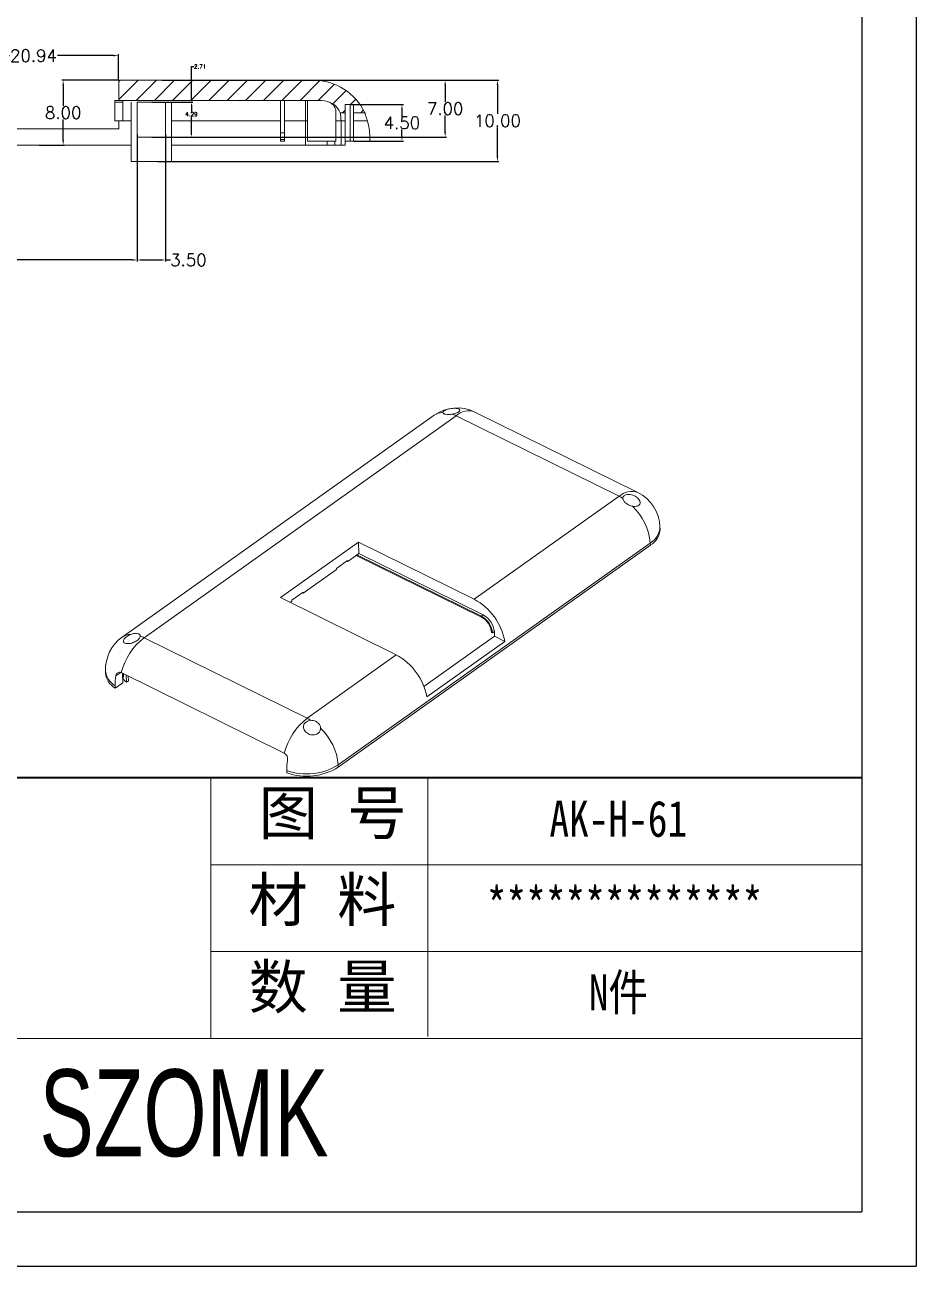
# Model space of a CAD drawing. Header units: inches. Extents: x 1846 to 3307, y 1126 to 1431.
# Drawn here: x 2620.8 to 2730.7, y 1125.7 to 1278.7 of the extents above; entities that cross this region are included whole.
import ezdxf

# ---------------------------------------------------------------- set-up
doc = ezdxf.new("R2010")
doc.units = ezdxf.units.IN
doc.header["$LTSCALE"] = 15
doc.layers.add('文字', color=81, linetype='Continuous')
doc.layers.add('粗实线', color=7, linetype='Continuous', lineweight=30)
doc.layers.add('细实线', color=3, linetype='Continuous', lineweight=9)
doc.styles.get("Standard").update_dxf_attribs({"font": 'txt', "bigfont": 'gbcbig.shx'})
doc.styles.add('宋体', font='', dxfattribs={"width": 0.8, "height": 3.5})
doc.styles.add('长仿宋', font='', dxfattribs={"width": 0.7, "height": 4})
doc.styles.get('宋体').set_extended_font_data('SimSun')
doc.styles.get('长仿宋').set_extended_font_data('SimSun')
doc.dimstyles.new('1', dxfattribs={"dimtxt": 0.5, "dimasz": 0.3, "dimexe": 0.18, "dimexo": 0.0625, "dimgap": 0.09, "dimtad": 0, "dimtih": 1, "dimtoh": 1, "dimzin": 0, "dimdsep": 46, "dimtxsty": 'Standard', "dimcen": 0, "dimadec": 0, "dimazin": 2, "dimtfac": 1, "dimtofl": 0, "dimtmove": 0, "dimatfit": 3, "dimfxl": 1, "dimtolj": 1, "dimtzin": 0, "dimarcsym": 0})
doc.dimstyles.new('2', dxfattribs={"dimtxt": 1.5, "dimasz": 0.6, "dimexe": 0.18, "dimexo": 0.0625, "dimgap": 0.09, "dimtad": 0, "dimtih": 1, "dimtoh": 1, "dimzin": 0, "dimdsep": 46, "dimtxsty": 'Standard', "dimcen": 0, "dimadec": 0, "dimazin": 2, "dimtfac": 1, "dimtofl": 0, "dimtmove": 0, "dimatfit": 3, "dimfxl": 1, "dimtolj": 1, "dimtzin": 0, "dimarcsym": 0})

# ---------------------------------------------------------------- blocks, each defined once
blk = doc.blocks.new('*D407')
at = {"color": 0, "lineweight": -2}
for p, q in [((2632.38, 1271.88), (2625.39, 1271.88)), ((2625.57, 1271.28), (2625.57, 1268.72)), ((2625.57, 1264.48), (2625.57, 1267.04)), ((2622.63, 1263.88), (2625.75, 1263.88))]:
    blk.add_line(p, q, dxfattribs=at)
at = {"color": 0}
for points in [[(2625.47, 1271.28), (2625.67, 1271.28), (2625.57, 1271.88)], [(2625.47, 1264.48), (2625.67, 1264.48), (2625.57, 1263.88)]]:
    blk.add_solid(points, dxfattribs=at)
at = {"layer": 'Defpoints', "color": 0}
for p in [(2625.57, 1271.88), (2632.44, 1271.88), (2622.57, 1263.88)]:
    blk.add_point(p, dxfattribs=at)
at = {"color": 0, "insert": (2625.57, 1267.88), "char_height": 1.5, "attachment_point": 5}
blk.add_mtext('\\A1;8.00', dxfattribs=at)
blk = doc.blocks.new('*D408')
at = {"color": 0, "lineweight": -2}
for p, q in [((2611.44, 1271.94), (2611.44, 1275.1)), ((2632.38, 1271.94), (2632.38, 1275.1)), ((2612.04, 1274.92), (2618.94, 1274.92)), ((2631.78, 1274.92), (2624.87, 1274.92))]:
    blk.add_line(p, q, dxfattribs=at)
at = {"color": 0}
for points in [[(2612.04, 1275.02), (2612.04, 1274.82), (2611.44, 1274.92)], [(2631.78, 1275.02), (2631.78, 1274.82), (2632.38, 1274.92)]]:
    blk.add_solid(points, dxfattribs=at)
at = {"layer": 'Defpoints', "color": 0}
for p in [(2632.38, 1274.92), (2611.44, 1271.88), (2632.38, 1271.88)]:
    blk.add_point(p, dxfattribs=at)
at = {"color": 0, "insert": (2621.91, 1274.92), "char_height": 1.5, "attachment_point": 5}
blk.add_mtext('\\A1;20.94', dxfattribs=at)
blk = doc.blocks.new('*D411')
at = {"color": 0, "lineweight": -2}
for p, q in [((2660.91, 1268.88), (2667.52, 1268.88)), ((2667.34, 1268.28), (2667.34, 1267.47)), ((2667.34, 1264.98), (2667.34, 1265.79)), ((2661.42, 1264.38), (2667.52, 1264.38))]:
    blk.add_line(p, q, dxfattribs=at)
at = {"color": 0}
for points in [[(2667.24, 1268.28), (2667.44, 1268.28), (2667.34, 1268.88)], [(2667.24, 1264.98), (2667.44, 1264.98), (2667.34, 1264.38)]]:
    blk.add_solid(points, dxfattribs=at)
at = {"layer": 'Defpoints', "color": 0}
for p in [(2660.85, 1268.88), (2667.34, 1268.88), (2661.36, 1264.38)]:
    blk.add_point(p, dxfattribs=at)
at = {"color": 0, "insert": (2667.34, 1266.63), "char_height": 1.5, "attachment_point": 5}
blk.add_mtext('\\A1;4.50', dxfattribs=at)
blk = doc.blocks.new('*D412')
at = {"color": 0, "lineweight": -2}
for p, q in [((2640.5, 1271.88), (2679.3, 1271.88)), ((2679.12, 1271.28), (2679.12, 1267.72)), ((2679.12, 1262.48), (2679.12, 1266.04)), ((2637.22, 1261.88), (2679.3, 1261.88))]:
    blk.add_line(p, q, dxfattribs=at)
at = {"color": 0}
for points in [[(2679.02, 1271.28), (2679.22, 1271.28), (2679.12, 1271.88)], [(2679.02, 1262.48), (2679.22, 1262.48), (2679.12, 1261.88)]]:
    blk.add_solid(points, dxfattribs=at)
at = {"layer": 'Defpoints', "color": 0}
for p in [(2640.44, 1271.88), (2679.12, 1271.88), (2637.16, 1261.88)]:
    blk.add_point(p, dxfattribs=at)
at = {"color": 0, "insert": (2679.12, 1266.88), "char_height": 1.5, "attachment_point": 5}
blk.add_mtext('\\A1;10.00', dxfattribs=at)
blk = doc.blocks.new('*D413')
at = {"color": 0, "lineweight": -2}
for p, q in [((2638.34, 1271.88), (2672.85, 1271.88)), ((2672.67, 1271.28), (2672.67, 1269.22)), ((2672.67, 1265.48), (2672.67, 1267.54)), ((2636.5, 1264.88), (2672.85, 1264.88))]:
    blk.add_line(p, q, dxfattribs=at)
at = {"color": 0}
for points in [[(2672.57, 1271.28), (2672.77, 1271.28), (2672.67, 1271.88)], [(2672.57, 1265.48), (2672.77, 1265.48), (2672.67, 1264.88)]]:
    blk.add_solid(points, dxfattribs=at)
at = {"layer": 'Defpoints', "color": 0}
for p in [(2638.28, 1271.88), (2672.67, 1271.88), (2636.44, 1264.88)]:
    blk.add_point(p, dxfattribs=at)
at = {"color": 0, "insert": (2672.67, 1268.38), "char_height": 1.5, "attachment_point": 5}
blk.add_mtext('\\A1;7.00', dxfattribs=at)
blk = doc.blocks.new('*D415')
at = {"color": 0, "lineweight": -2}
for p, q in [((2596.19, 1265.6), (2596.19, 1249.54)), ((2634.69, 1264.82), (2634.69, 1249.54)), ((2596.79, 1249.72), (2612.48, 1249.72)), ((2634.09, 1249.72), (2618.41, 1249.72))]:
    blk.add_line(p, q, dxfattribs=at)
at = {"color": 0}
for points in [[(2596.79, 1249.82), (2596.79, 1249.62), (2596.19, 1249.72)], [(2634.09, 1249.82), (2634.09, 1249.62), (2634.69, 1249.72)]]:
    blk.add_solid(points, dxfattribs=at)
at = {"layer": 'Defpoints', "color": 0}
for p in [(2596.19, 1265.66), (2634.69, 1264.88), (2634.69, 1249.72)]:
    blk.add_point(p, dxfattribs=at)
at = {"color": 0, "insert": (2615.44, 1249.72), "char_height": 1.5, "attachment_point": 5}
blk.add_mtext('\\A1;38.50', dxfattribs=at)
blk = doc.blocks.new('*D416')
at = {"color": 0, "lineweight": -2}
for p, q in [((2634.69, 1265.24), (2634.69, 1249.54)), ((2638.19, 1265.24), (2638.19, 1249.54)), ((2635.29, 1249.72), (2637.59, 1249.72)), ((2638.19, 1249.72), (2638.79, 1249.72))]:
    blk.add_line(p, q, dxfattribs=at)
at = {"color": 0}
for points in [[(2635.29, 1249.82), (2635.29, 1249.62), (2634.69, 1249.72)], [(2637.59, 1249.82), (2637.59, 1249.62), (2638.19, 1249.72)]]:
    blk.add_solid(points, dxfattribs=at)
at = {"layer": 'Defpoints', "color": 0}
for p in [(2634.69, 1265.31), (2638.19, 1265.31), (2638.19, 1249.72)]:
    blk.add_point(p, dxfattribs=at)
at = {"color": 0, "insert": (2641.01, 1249.72), "char_height": 1.5, "attachment_point": 5}
blk.add_mtext('\\A1;3.50', dxfattribs=at)
blk = doc.blocks.new('*D417')
at = {"color": 0, "lineweight": -2}
for p, q in [((2641.39, 1271.88), (2641.39, 1273.57)), ((2641.39, 1273.57), (2641.69, 1273.57)), ((2637.79, 1271.88), (2641.57, 1271.88)), ((2641.39, 1269.47), (2641.39, 1271.58)), ((2636.93, 1269.17), (2641.57, 1269.17))]:
    blk.add_line(p, q, dxfattribs=at)
at = {"color": 0}
for points in [[(2641.34, 1271.58), (2641.44, 1271.58), (2641.39, 1271.88)], [(2641.34, 1269.47), (2641.44, 1269.47), (2641.39, 1269.17)]]:
    blk.add_solid(points, dxfattribs=at)
at = {"layer": 'Defpoints', "color": 0}
for p in [(2637.73, 1271.88), (2641.39, 1271.88), (2636.87, 1269.17)]:
    blk.add_point(p, dxfattribs=at)
at = {"color": 0, "insert": (2642.45, 1273.57), "char_height": 0.5, "attachment_point": 5}
blk.add_mtext('\\A1;2.71', dxfattribs=at)
blk = doc.blocks.new('*D418')
at = {"color": 0, "lineweight": -2}
for p, q in [((2636.5, 1269.17), (2641.57, 1269.17)), ((2641.39, 1268.87), (2641.39, 1268.03)), ((2641.39, 1265.18), (2641.39, 1267.35)), ((2636.5, 1264.88), (2641.57, 1264.88))]:
    blk.add_line(p, q, dxfattribs=at)
at = {"color": 0}
for points in [[(2641.34, 1268.87), (2641.44, 1268.87), (2641.39, 1269.17)], [(2641.34, 1265.18), (2641.44, 1265.18), (2641.39, 1264.88)]]:
    blk.add_solid(points, dxfattribs=at)
at = {"layer": 'Defpoints', "color": 0}
for p in [(2636.44, 1269.17), (2641.39, 1269.17), (2636.44, 1264.88)]:
    blk.add_point(p, dxfattribs=at)
at = {"color": 0, "insert": (2641.39, 1267.69), "char_height": 0.5, "attachment_point": 5}
blk.add_mtext('\\A1;4.29', dxfattribs=at)

msp = doc.modelspace()

# ---------------------------------------------------------------- hatches: boundary and pattern name
at = {"linetype": 'Continuous', "lineweight": 0}
h = msp.add_hatch(dxfattribs=at)
h.set_pattern_fill('ANSI31', color=4, scale=0.5, style=0)
h.set_pattern_definition([(45, (0, -4.68), (-1.122532, 1.122532), [])])
edge = h.paths.add_edge_path(flags=0)
edge.add_line((2661.357, 1268.881), (2661.357, 1267.881))
edge.add_line((2661.357, 1267.881), (2662.766, 1267.881))
edge.add_arc((2656.441, 1264.881), 7, 25.37693, 90)
edge.add_line((2656.441, 1271.881), (2632.441, 1271.881))
edge.add_line((2632.441, 1271.881), (2632.441, 1269.381))
edge.add_line((2632.441, 1269.381), (2657.441, 1269.381))
edge.add_arc((2657.441, 1266.881), 2.5, 23.57818, 90, ccw=False)
edge.add_line((2659.732, 1267.881), (2660.34, 1267.881))
edge.add_line((2660.34, 1267.881), (2660.34, 1268.881))
edge.add_line((2660.34, 1268.881), (2661.357, 1268.881))

# ---------------------------------------------------------------- linework, layer by layer
for p, q in [((2730.748, 1406.578), (2730.748, 1125.657)), ((2724.059, 1399.889), (2724.059, 1132.345)), ((2343.726, 1132.345), (2724.059, 1132.345)), ((2333.445, 1125.657), (2730.748, 1125.657))]:
    msp.add_line(p, q)
at = {"color": 7, "linetype": 'Continuous', "lineweight": 15}
for p, q in [((2632.441, 1271.881), (2656.441, 1271.881)), ((2632.441, 1269.381), (2632.441, 1271.881)), ((2631.941, 1269.381), (2631.941, 1269.181)), ((2631.941, 1269.381), (2632.941, 1269.381)), ((2632.941, 1269.181), (2631.941, 1269.181)), ((2631.941, 1266.881), (2631.941, 1269.181)), ((2657.441, 1269.381), (2632.441, 1269.381)), ((2632.941, 1269.381), (2632.941, 1269.181)), ((2632.941, 1266.881), (2632.941, 1269.181)), ((2633.941, 1269.172), (2633.941, 1261.881)), ((2638.191, 1269.172), (2634.691, 1269.172)), ((2634.691, 1269.172), (2634.691, 1264.881)), ((2638.191, 1264.881), (2638.191, 1269.172)), ((2638.941, 1269.172), (2638.941, 1261.881)), ((2652.369, 1269.381), (2652.369, 1265.381)), ((2652.869, 1269.381), (2652.869, 1265.381)), ((2655.441, 1269.381), (2655.441, 1266.881)), ((2655.691, 1269.381), (2655.691, 1264.381)), ((2660.34, 1268.881), (2661.357, 1268.881)), ((2660.34, 1268.881), (2660.34, 1267.881)), ((2660.964, 1268.881), (2660.964, 1264.381)), ((2661.357, 1267.881), (2661.357, 1268.881)), ((2659.191, 1264.381), (2659.191, 1267.966)), ((2660.34, 1267.881), (2659.732, 1267.881)), ((2660.34, 1267.881), (2660.34, 1266.881)), ((2662.766, 1267.881), (2661.357, 1267.881)), ((2661.357, 1266.881), (2661.357, 1267.881)), ((2611.441, 1265.881), (2632.441, 1265.881)), ((2631.941, 1266.881), (2632.941, 1266.881)), ((2632.441, 1266.881), (2632.441, 1265.881)), ((2655.441, 1266.881), (2652.869, 1266.881)), ((2655.441, 1266.881), (2655.441, 1263.881)), ((2660.34, 1266.881), (2659.829, 1266.881)), ((2659.829, 1263.881), (2659.829, 1266.881)), ((2660.34, 1263.881), (2660.34, 1266.881)), ((2663.074, 1266.881), (2661.357, 1266.881)), ((2661.357, 1264.381), (2661.357, 1266.881)), ((2634.691, 1264.881), (2638.191, 1264.881)), ((2652.369, 1265.381), (2652.869, 1265.381)), ((2652.369, 1265.381), (2652.369, 1264.581)), ((2652.369, 1264.581), (2652.869, 1264.581)), ((2652.369, 1264.381), (2652.369, 1264.581)), ((2652.869, 1264.381), (2652.369, 1264.381)), ((2652.869, 1264.581), (2652.869, 1265.381)), ((2652.869, 1264.581), (2652.869, 1264.381)), ((2659.191, 1264.381), (2655.691, 1264.381)), ((2658.129, 1264.381), (2658.129, 1263.881)), ((2659.05, 1263.881), (2659.05, 1264.381)), ((2660.964, 1264.381), (2660.34, 1264.381)), ((2661.357, 1264.381), (2660.964, 1264.381)), ((2663.369, 1264.381), (2661.357, 1264.381)), ((2663.369, 1264.381), (2663.369, 1264.881)), ((2600.441, 1263.881), (2633.941, 1263.881)), ((2638.941, 1263.881), (2655.441, 1263.881)), ((2655.441, 1263.881), (2658.129, 1263.881)), ((2659.05, 1263.881), (2658.129, 1263.881)), ((2659.05, 1263.881), (2659.829, 1263.881)), ((2659.829, 1263.881), (2660.34, 1263.881)), ((2638.941, 1261.881), (2633.941, 1261.881)), ((2696.426, 1221.044), (2676.323, 1230.974)), ((2671.313, 1230.574), (2632.841, 1203.211)), ((2674.017, 1230.513), (2635.545, 1203.151)), ((2694.119, 1220.583), (2674.017, 1230.513)), ((2676.257, 1207.879), (2694.119, 1220.583)), ((2699.163, 1216.54), (2699.153, 1216.821)), ((2661.974, 1214.935), (2652.356, 1208.094)), ((2697.959, 1214.822), (2659.487, 1187.459)), ((2697.969, 1214.541), (2659.497, 1187.178)), ((2676.257, 1207.879), (2661.974, 1214.935)), ((2662.023, 1213.53), (2661.974, 1214.935)), ((2697.969, 1214.541), (2697.959, 1214.822)), ((2660.645, 1212.665), (2659.271, 1211.688)), ((2660.553, 1212.6), (2660.649, 1212.553)), ((2660.645, 1212.665), (2660.649, 1212.553)), ((2662.023, 1213.53), (2660.649, 1212.553)), ((2661.794, 1213.367), (2662.023, 1213.53)), ((2661.794, 1213.367), (2661.798, 1213.255)), ((2677.135, 1205.789), (2661.794, 1213.367)), ((2661.798, 1213.255), (2677.139, 1205.677)), ((2677.364, 1205.952), (2662.023, 1213.53)), ((2659.275, 1211.576), (2655.153, 1208.644)), ((2659.271, 1211.688), (2659.275, 1211.576)), ((2652.356, 1208.094), (2666.639, 1201.039)), ((2653.779, 1207.667), (2653.55, 1207.504)), ((2655.149, 1208.757), (2653.775, 1207.779)), ((2653.775, 1207.779), (2653.779, 1207.667)), ((2655.057, 1208.691), (2655.153, 1208.644)), ((2655.149, 1208.757), (2655.153, 1208.644)), ((2635.545, 1203.151), (2655.647, 1193.221)), ((2678.755, 1203.333), (2670.059, 1197.148)), ((2678.401, 1203.784), (2678.506, 1203.732)), ((2678.506, 1203.732), (2678.735, 1203.894)), ((2678.755, 1203.333), (2678.735, 1203.894)), ((2680.039, 1202.698), (2678.755, 1203.333)), ((2680.039, 1202.698), (2670.421, 1195.858)), ((2655.647, 1193.221), (2666.639, 1201.039)), ((2630.784, 1199.048), (2630.794, 1198.767)), ((2652.829, 1188.914), (2632.726, 1198.843)), ((2632.87, 1198.773), (2632.91, 1197.597)), ((2632.992, 1198.712), (2633.007, 1198.275)), ((2633.355, 1198.533), (2633.386, 1197.648)), ((2631.979, 1197.223), (2631.989, 1196.942)), ((2632.91, 1197.597), (2631.989, 1196.942)), ((2633.007, 1198.275), (2632.888, 1198.238)), ((2633.386, 1197.648), (2633.62, 1197.814)), ((2633.599, 1198.412), (2633.62, 1197.814)), ((2653.149, 1186.489), (2653.14, 1186.77)), ((2659.487, 1187.459), (2659.497, 1187.178))]:
    msp.add_line(p, q, dxfattribs=at)
at = {"color": 8, "linetype": 'Continuous', "lineweight": 15}
for p, q in [((2633.941, 1266.881), (2632.941, 1266.881)), ((2652.369, 1266.881), (2638.941, 1266.881)), ((2655.691, 1266.881), (2655.441, 1266.881)), ((2659.829, 1266.881), (2659.191, 1266.881)), ((2677.135, 1205.789), (2677.364, 1205.952)), ((2632.671, 1198.866), (2632.075, 1198.442))]:
    msp.add_line(p, q, dxfattribs=at)
at = {"color": 7, "linetype": 'Continuous', "lineweight": 15}
for centre, radius, start, end in [((2656.441, 1264.881), 7, 25.37693, 90), ((2657.441, 1266.881), 2.5, 23.57818, 90), ((2656.441, 1264.881), 6.928, 0, 16.77865), ((2674.153, 1226.581), 4.9, 63.71224, 125.42152), ((2672.015, 1226.478), 4.504, 63.61724, 70.06088), ((2691.747, 1215.796), 5.343, 57.88355, 63.63378), ((2694.256, 1216.651), 4.9, 1.98723, 63.71224), ((2690.813, 1214.183), 7.174, 5.10771, 46.15082), ((2696.762, 1216.617), 2.401, 300.15062, 358.15476), ((2672.717, 1201.324), 7.451, 10.63005, 61.62624), ((2675.908, 1203.486), 2.61, 5.40081, 61.95732), ((2676.01, 1203.558), 2.401, 5.40081, 61.95732), ((2676.137, 1203.649), 2.61, 5.40081, 61.95732), ((2635.681, 1199.218), 4.9, 125.42152, 181.98723), ((2640.528, 1196.814), 8.062, 128.18149, 165.41785), ((2633.543, 1199.116), 4.504, 63.61724, 70.06088), ((2663.095, 1194.481), 7.454, 10.64331, 61.61298), ((2633.085, 1198.963), 2.299, 184.87804, 241.53504), ((2637.778, 1197.379), 5.801, 169.44187, 181.54747), ((2634.574, 1199.283), 2.022, 213.61459, 233.99703), ((2660.631, 1186.884), 8.062, 128.18149, 165.41785), ((2653.275, 1188.434), 5.343, 57.88355, 63.63378), ((2652.341, 1186.82), 7.174, 5.10771, 46.15082), ((2658.939, 1186.927), 5.801, 169.44187, 181.54747), ((2655.6, 1193.689), 7.343, 250.42605, 301.96317), ((2655.607, 1193.431), 7.364, 250.50544, 301.88378)]:
    msp.add_arc(centre, radius, start, end, dxfattribs=at)
at = {"color": 8, "linetype": 'Continuous', "lineweight": 15}
for centre, radius, start, end in [((2672.408, 1228.998), 1.919, 90.7806, 124.77764), ((2675.552, 1228.829), 2.279, 70.2283, 132.3636), ((2695.655, 1218.899), 2.279, 70.2283, 132.3636), ((2696.753, 1216.898), 2.401, 300.15062, 358.15476), ((2633.936, 1201.635), 1.919, 90.7806, 124.77764), ((2633.171, 1199.307), 2.4, 186.17373, 240.23935)]:
    msp.add_arc(centre, radius, start, end, dxfattribs=at)
at = {"color": 7, "linetype": 'Continuous', "lineweight": 15}
for points, knots in [([(2659.185, 1267.966), (2659.187, 1267.994), (2659.196, 1268.134), (2659.147, 1268.365), (2659.032, 1268.632), (2658.858, 1268.852), (2658.672, 1269.017), (2658.519, 1269.104), (2658.453, 1269.142)], [0, 0, 0, 0, 0.0569671, 0.2853641, 0.5206631, 0.6912423, 0.8662538, 1, 1, 1, 1]), ([(2659.829, 1266.881), (2659.829, 1267.014), (2659.824, 1267.143), (2659.807, 1267.385), (2659.794, 1267.496), (2659.757, 1267.772), (2659.732, 1267.881), (2659.732, 1267.881)], [0, 0, 0, 0, 0.25, 0.25, 0.5, 0.5, 1, 1, 1, 1]), ([(2662.766, 1267.881), (2662.766, 1267.881), (2662.774, 1267.854), (2662.807, 1267.75), (2662.831, 1267.674), (2662.889, 1267.488), (2662.923, 1267.377), (2662.996, 1267.139), (2663.035, 1267.01), (2663.074, 1266.881)], [0, 0, 0, 0, 0.25, 0.25, 0.5, 0.5, 0.75, 0.75, 1, 1, 1, 1]), ([(2673.551, 1230.712), (2673.654, 1230.73), (2673.753, 1230.752), (2673.942, 1230.805), (2674.03, 1230.836), (2674.263, 1230.936), (2674.376, 1231.014), (2674.459, 1231.126), (2674.473, 1231.162), (2674.473, 1231.23), (2674.459, 1231.262), (2674.405, 1231.319), (2674.365, 1231.344), (2674.261, 1231.386), (2674.199, 1231.402), (2674.053, 1231.425), (2673.971, 1231.432), (2673.793, 1231.435), (2673.696, 1231.432), (2673.498, 1231.414), (2673.394, 1231.4), (2673.192, 1231.363), (2673.091, 1231.34), (2672.81, 1231.26), (2672.65, 1231.193), (2672.435, 1231.053), (2672.38, 1230.981), (2672.382, 1230.916)], [0, 0, 0, 0, 0.0625, 0.0625, 0.125, 0.125, 0.25, 0.25, 0.3125, 0.3125, 0.375, 0.375, 0.4375, 0.4375, 0.5, 0.5, 0.5625, 0.5625, 0.625, 0.625, 0.6875, 0.6875, 0.75, 0.75, 0.875, 0.875, 1, 1, 1, 1]), ([(2672.382, 1230.916), (2672.383, 1230.868), (2672.414, 1230.828), (2672.501, 1230.776), (2672.536, 1230.761), (2672.621, 1230.734), (2672.67, 1230.721), (2672.831, 1230.691), (2672.962, 1230.679), (2673.175, 1230.677), (2673.249, 1230.679), (2673.4, 1230.691), (2673.476, 1230.7), (2673.551, 1230.712)], [0, 0, 0, 0, 0.25, 0.25, 0.375, 0.375, 0.5, 0.5, 0.75, 0.75, 0.875, 0.875, 1, 1, 1, 1]), ([(2695.783, 1219.357), (2695.882, 1219.34), (2695.977, 1219.333), (2696.161, 1219.338), (2696.248, 1219.351), (2696.404, 1219.396), (2696.474, 1219.429), (2696.587, 1219.512), (2696.632, 1219.564), (2696.691, 1219.68), (2696.706, 1219.746), (2696.705, 1219.884), (2696.689, 1219.957), (2696.629, 1220.103), (2696.585, 1220.176), (2696.473, 1220.317), (2696.407, 1220.383), (2696.254, 1220.507), (2696.171, 1220.563), (2695.991, 1220.661), (2695.895, 1220.703), (2695.701, 1220.769), (2695.6, 1220.794), (2695.404, 1220.823), (2695.307, 1220.828), (2695.122, 1220.817), (2695.037, 1220.802), (2694.88, 1220.75), (2694.812, 1220.715), (2694.643, 1220.583), (2694.583, 1220.459), (2694.587, 1220.321)], [0, 0, 0, 0, 0.0625, 0.0625, 0.125, 0.125, 0.1875, 0.1875, 0.25, 0.25, 0.3125, 0.3125, 0.375, 0.375, 0.4375, 0.4375, 0.5, 0.5, 0.5625, 0.5625, 0.625, 0.625, 0.6875, 0.6875, 0.75, 0.75, 0.8125, 0.8125, 0.875, 0.875, 1, 1, 1, 1]), ([(2694.587, 1220.321), (2694.588, 1220.27), (2694.598, 1220.219), (2694.634, 1220.116), (2694.66, 1220.064), (2694.759, 1219.911), (2694.854, 1219.812), (2695.024, 1219.679), (2695.086, 1219.636), (2695.215, 1219.559), (2695.282, 1219.523), (2695.421, 1219.46), (2695.493, 1219.432), (2695.637, 1219.387), (2695.71, 1219.369), (2695.783, 1219.357)], [0, 0, 0, 0, 0.125, 0.125, 0.25, 0.25, 0.5, 0.5, 0.625, 0.625, 0.75, 0.75, 0.875, 0.875, 1, 1, 1, 1]), ([(2633.91, 1203.554), (2633.812, 1203.518), (2633.719, 1203.476), (2633.538, 1203.379), (2633.453, 1203.324), (2633.3, 1203.209), (2633.23, 1203.147), (2633.119, 1203.023), (2633.074, 1202.959), (2633.015, 1202.838), (2633, 1202.779), (2633, 1202.672), (2633.015, 1202.623), (2633.073, 1202.54), (2633.116, 1202.506), (2633.224, 1202.452), (2633.289, 1202.434), (2633.438, 1202.412), (2633.52, 1202.409), (2633.696, 1202.419), (2633.79, 1202.432), (2633.98, 1202.473), (2634.079, 1202.501), (2634.272, 1202.57), (2634.368, 1202.612), (2634.549, 1202.706), (2634.633, 1202.757), (2634.788, 1202.871), (2634.855, 1202.93), (2635.022, 1203.113), (2635.082, 1203.24), (2635.079, 1203.35)], [0, 0, 0, 0, 0.0625, 0.0625, 0.125, 0.125, 0.1875, 0.1875, 0.25, 0.25, 0.3125, 0.3125, 0.375, 0.375, 0.4375, 0.4375, 0.5, 0.5, 0.5625, 0.5625, 0.625, 0.625, 0.6875, 0.6875, 0.75, 0.75, 0.8125, 0.8125, 0.875, 0.875, 1, 1, 1, 1]), ([(2635.079, 1203.35), (2635.078, 1203.391), (2635.069, 1203.429), (2635.034, 1203.5), (2635.009, 1203.533), (2634.912, 1203.617), (2634.819, 1203.657), (2634.653, 1203.684), (2634.593, 1203.687), (2634.466, 1203.685), (2634.401, 1203.679), (2634.264, 1203.657), (2634.194, 1203.642), (2634.053, 1203.604), (2633.982, 1203.581), (2633.91, 1203.554)], [0, 0, 0, 0, 0.125, 0.125, 0.25, 0.25, 0.5, 0.5, 0.625, 0.625, 0.75, 0.75, 0.875, 0.875, 1, 1, 1, 1]), ([(2632.075, 1198.442), (2632.091, 1198.528), (2632.119, 1198.605), (2632.199, 1198.738), (2632.251, 1198.792), (2632.43, 1198.907), (2632.583, 1198.914), (2632.726, 1198.843)], [0, 0, 0, 0, 0.25, 0.25, 0.5, 0.5, 1, 1, 1, 1]), ([(2656.115, 1192.959), (2656.012, 1192.956), (2655.913, 1192.94), (2655.723, 1192.884), (2655.636, 1192.844), (2655.405, 1192.692), (2655.294, 1192.55), (2655.215, 1192.314), (2655.203, 1192.231), (2655.206, 1192.065), (2655.222, 1191.98), (2655.28, 1191.816), (2655.322, 1191.737), (2655.429, 1191.586), (2655.493, 1191.517), (2655.643, 1191.392), (2655.727, 1191.337), (2655.908, 1191.247), (2656.006, 1191.212), (2656.206, 1191.167), (2656.311, 1191.156), (2656.514, 1191.162), (2656.615, 1191.178), (2656.896, 1191.266), (2657.055, 1191.376), (2657.265, 1191.657), (2657.316, 1191.824), (2657.311, 1191.994)], [0, 0, 0, 0, 0.0625, 0.0625, 0.125, 0.125, 0.25, 0.25, 0.3125, 0.3125, 0.375, 0.375, 0.4375, 0.4375, 0.5, 0.5, 0.5625, 0.5625, 0.625, 0.625, 0.6875, 0.6875, 0.75, 0.75, 0.875, 0.875, 1, 1, 1, 1]), ([(2657.311, 1191.994), (2657.307, 1192.119), (2657.273, 1192.248), (2657.182, 1192.426), (2657.144, 1192.484), (2657.057, 1192.591), (2657.008, 1192.641), (2656.897, 1192.733), (2656.836, 1192.774), (2656.707, 1192.844), (2656.637, 1192.874), (2656.493, 1192.92), (2656.419, 1192.937), (2656.267, 1192.957), (2656.19, 1192.961), (2656.115, 1192.959)], [0, 0, 0, 0, 0.25, 0.25, 0.375, 0.375, 0.5, 0.5, 0.625, 0.625, 0.75, 0.75, 0.875, 0.875, 1, 1, 1, 1]), ([(2652.829, 1188.914), (2652.9, 1188.878), (2652.967, 1188.825), (2653.083, 1188.693), (2653.133, 1188.613), (2653.206, 1188.442), (2653.231, 1188.349), (2653.253, 1188.167), (2653.251, 1188.075), (2653.236, 1187.99)], [0, 0, 0, 0, 0.25, 0.25, 0.5, 0.5, 0.75, 0.75, 1, 1, 1, 1])]:
    msp.add_open_spline(points, degree=3, knots=knots, dxfattribs=at)
at = {"layer": '粗实线', "color": 7, "lineweight": 40}
msp.add_line((2724.059, 1185.854), (2563.533, 1185.854), dxfattribs=at)
at = {"layer": '细实线', "color": 7}
for p, q in [((2643.796, 1185.854), (2643.796, 1153.749)), ((2670.551, 1185.854), (2670.551, 1153.974)), ((2724.059, 1175.152), (2643.796, 1175.152)), ((2724.059, 1164.451), (2643.796, 1164.451)), ((2724.059, 1153.749), (2483.27, 1153.749))]:
    msp.add_line(p, q, dxfattribs=at)

# ---------------------------------------------------------------- texts
at = {"layer": '文字', "color": 0, "char_height": 4.01316, "width": 46.39667, "attachment_point": 1, "style": '宋体'}
for s, insert in [('{\\H1.111x;AK-H-61}', (2685.524, 1183.059)), ('{\\H1.111x;**************}', (2677.805, 1172.357)), ('{\\H1.111x;N件}', (2690.378, 1161.655))]:
    msp.add_mtext(s, dxfattribs=dict(at, insert=insert))
at = {"layer": '粗实线', "insert": (2622.653, 1149.917), "char_height": 10.70177, "width": 120.00972, "attachment_point": 1, "style": '长仿宋'}
msp.add_mtext('{\\fSTXinwei|b0|i0|c134|p2;SZOMK}', dxfattribs=at)
at = {"layer": '细实线', "color": 7, "char_height": 5.35088, "attachment_point": 1}
for s, insert, width in [('{\\fSimSun|b0|i0|c134|p54;图 号}', (2649.68, 1184.23), 26.75442), ('{\\fSimSun|b0|i0|c134|p54;材 料   }', (2648.412, 1173.528), 26.75442), ('{\\fSimSun|b0|i0|c134|p54;数 量}', (2648.438, 1162.773), 24.17597)]:
    msp.add_mtext(s, dxfattribs=dict(at, insert=insert, width=width))

# ---------------------------------------------------------------- dimensions: what is measured, and where the dimension line sits
for base, p1, p2, picture, middle in [((2632.379, 1274.921), (2611.441, 1271.881), (2632.379, 1271.881), '*D408', (2621.91, 1274.921)), ((2634.691, 1249.722), (2596.191, 1265.662), (2634.691, 1264.881), '*D415', (2615.441, 1249.722)), ((2638.191, 1249.722), (2634.691, 1265.305), (2638.191, 1265.305), '*D416', (2641.006, 1249.722))]:
    dim = msp.add_linear_dim(base=base, p1=p1, p2=p2, dimstyle='2')
    dim.commit()
    dim.dimension.update_dxf_attribs({"geometry": picture, "text_midpoint": middle})
for base, p1, p2, dimstyle, picture, middle in [((2641.392, 1271.881), (2636.872, 1269.172), (2637.729, 1271.881), '1', '*D417', (2642.448, 1273.566)), ((2679.12, 1271.881), (2637.16, 1261.881), (2640.436, 1271.881), '2', '*D412', (2679.12, 1266.881)), ((2641.392, 1269.172), (2636.441, 1264.881), (2636.441, 1269.172), '1', '*D418', (2641.392, 1267.69))]:
    dim = msp.add_linear_dim(base=base, p1=p1, p2=p2, angle=90, dimstyle=dimstyle)
    dim.commit()
    dim.dimension.update_dxf_attribs({"geometry": picture, "text_midpoint": middle, "dimtype": 160})
for base, p1, p2, picture, middle in [((2625.569, 1271.881), (2622.566, 1263.881), (2632.441, 1271.881), '*D407', (2625.569, 1267.881)), ((2672.665, 1271.881), (2636.441, 1264.881), (2638.281, 1271.881), '*D413', (2672.665, 1268.381)), ((2667.345, 1268.881), (2661.357, 1264.381), (2660.849, 1268.881), '*D411', (2667.345, 1266.631))]:
    dim = msp.add_linear_dim(base=base, p1=p1, p2=p2, angle=90, dimstyle='2')
    dim.commit()
    dim.dimension.update_dxf_attribs({"geometry": picture, "text_midpoint": middle})

doc.saveas('drawing.dxf')
